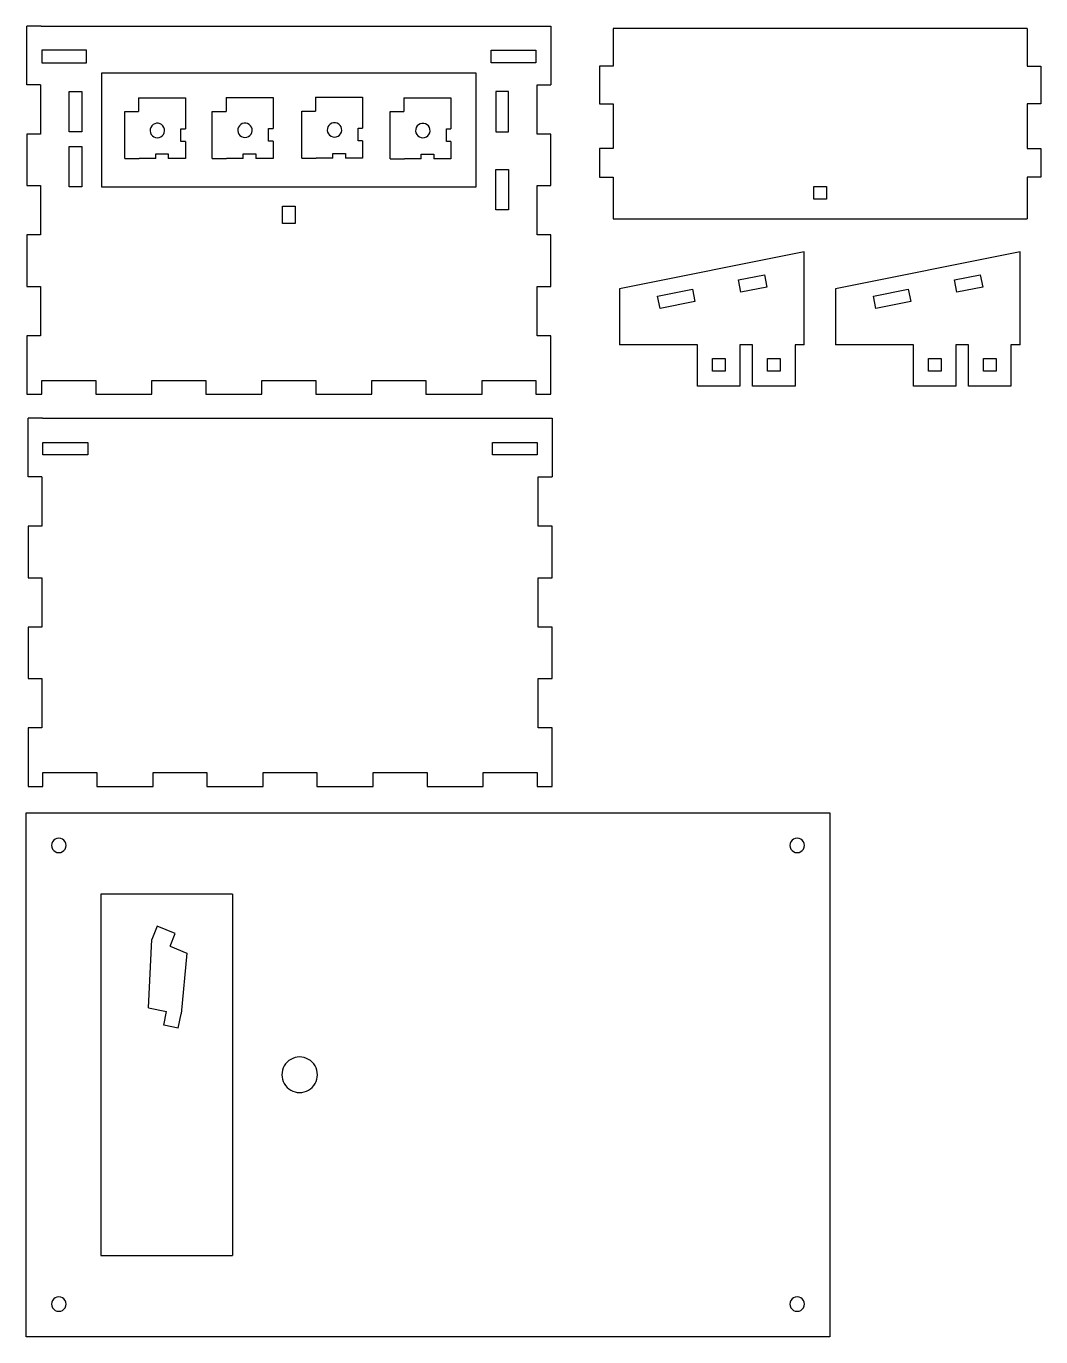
# Model space of a CAD drawing. Extents: x 5 to 414, y 5 to 586.
# Drawn here: x 5.3 to 226.6, y 5.4 to 291.1 of the extents above; entities that cross this region are included whole.
import ezdxf

# ---------------------------------------------------------------- set-up
doc = ezdxf.new("R2010")
doc.units = 0
for name, color, linetype in [('Enclosure___Bottom_contour', 7, 'CONTINUOUS'), ('Enclosure___Card_reader_Back_beam_contour', 7, 'CONTINUOUS'), ('Enclosure___Card_reader_Bottom_contour', 7, 'CONTINUOUS'), ('Enclosure___Card_reader_Left_contour', 7, 'CONTINUOUS'), ('Enclosure___Card_reader_Right_contour', 7, 'CONTINUOUS'), ('Enclosure___Lid_Nut_holder_pull_plate001_contour', 7, 'CONTINUOUS'), ('Enclosure___Lid_Nut_holder_pull_plate002_contour', 7, 'CONTINUOUS'), ('Enclosure___Lid_Nut_holder_pull_plate003_contour', 7, 'CONTINUOUS'), ('Enclosure___Lid_Nut_holder_pull_plate_contour', 7, 'CONTINUOUS'), ('Enclosure___Top_contour', 7, 'CONTINUOUS'), ('View001', 7, 'CONTINUOUS')]:
    doc.layers.add(name, color=color, linetype=linetype)

msp = doc.modelspace()

# ---------------------------------------------------------------- linework, layer by layer
at = {"layer": 'Enclosure___Bottom_contour', "color": 7}
for points in [[(8.608873, 291.115013), (5.483874, 291.115013)], [(5.483874, 278.365007), (5.483874, 291.115013)], [(8.608873, 291.115013), (116.608871, 291.115013)], [(116.608871, 291.115013), (119.733872, 291.115013), (119.733872, 278.365007)], [(106.733872, 285.865018), (116.483871, 285.865018)], [(106.733872, 283.115019), (106.733872, 285.865018)], [(116.483871, 285.865018), (116.483871, 283.115019)], [(116.483871, 283.115019), (106.733872, 283.115019)], [(8.483874, 278.365007), (5.483874, 278.365007)], [(8.483874, 278.365007), (8.483874, 267.615014)], [(116.733873, 278.365007), (119.733872, 278.365007)], [(116.733873, 267.615014), (116.733873, 278.365007)], [(14.733874, 276.865005), (17.483874, 276.865005)], [(14.733874, 268.114997), (14.733874, 276.865005)], [(17.483874, 276.865005), (17.483874, 268.114997)], [(5.483874, 267.615014), (5.483874, 256.365013)], [(8.483874, 267.615014), (5.483874, 267.615014)], [(17.483874, 268.114997), (14.733874, 268.114997)], [(119.733872, 267.615014), (116.733873, 267.615014)], [(119.733872, 256.365013), (119.733872, 267.615014)], [(14.733874, 256.115008), (14.733874, 264.865014)], [(14.733874, 264.865014), (17.483874, 264.865014)], [(17.483874, 264.865014), (17.483874, 256.115008)], [(107.733872, 259.865), (110.483872, 259.865)], [(107.733872, 251.115018), (107.733872, 259.865)], [(110.483872, 259.865), (110.483872, 251.115018)], [(5.483874, 256.365013), (8.483874, 256.365013)], [(8.483874, 256.365013), (8.483874, 245.615018)], [(17.483874, 256.115008), (14.733874, 256.115008)], [(116.733873, 256.365013), (119.733872, 256.365013)], [(116.733873, 245.615018), (116.733873, 256.365013)], [(61.233876, 248.115013), (61.233876, 251.865006)], [(61.233876, 251.865006), (63.983875, 251.865006)], [(63.983875, 251.865006), (63.983875, 248.115013)], [(110.483872, 251.115018), (107.733872, 251.115018)], [(63.983875, 248.115013), (61.233876, 248.115013)], [(5.483874, 245.615018), (5.483874, 234.365014)], [(8.483874, 245.615018), (5.483874, 245.615018)], [(119.733872, 245.615018), (116.733873, 245.615018)], [(119.733872, 234.365014), (119.733872, 245.615018)], [(5.483874, 234.365014), (8.483874, 234.365014)], [(8.483874, 234.365014), (8.483874, 223.61502)], [(116.733873, 234.365014), (119.733872, 234.365014)], [(116.733873, 223.61502), (116.733873, 234.365014)], [(5.483874, 223.61502), (5.483874, 210.865014)], [(8.483874, 223.61502), (5.483874, 223.61502)], [(119.733872, 223.61502), (116.733873, 223.61502)], [(119.733872, 210.865014), (119.733872, 223.61502)], [(8.733873, 213.865018), (20.483873, 213.865018)], [(8.733873, 210.865014), (8.733873, 213.865018)], [(20.483873, 213.865018), (20.483873, 210.865014)], [(32.733872, 213.865018), (44.483875, 213.865018)], [(32.733872, 210.865014), (32.733872, 213.865018)], [(44.483875, 213.865018), (44.483875, 210.865014)], [(56.733874, 213.865018), (68.483874, 213.865018)], [(56.733874, 210.865014), (56.733874, 213.865018)], [(68.483874, 213.865018), (68.483874, 210.865014)], [(80.733874, 213.865018), (92.483874, 213.865018)], [(80.733874, 210.865014), (80.733874, 213.865018)], [(92.483874, 213.865018), (92.483874, 210.865014)], [(104.733871, 213.865018), (116.483871, 213.865018)], [(104.733871, 210.865014), (104.733871, 213.865018)], [(116.483871, 213.865018), (116.483871, 210.865014)], [(5.483874, 210.865014), (8.733873, 210.865014)], [(20.483873, 210.865014), (32.733872, 210.865014)], [(44.483875, 210.865014), (56.733874, 210.865014)], [(68.483874, 210.865014), (80.733874, 210.865014)], [(92.483874, 210.865014), (104.733871, 210.865014)], [(116.483871, 210.865014), (119.733872, 210.865014)]]:
    msp.add_lwpolyline(points, dxfattribs=at)
for points in [[(18.483872, 285.865018), (8.733873, 285.865018), (8.733873, 283.115019), (18.483872, 283.115019)], [(103.483873, 256.115008), (103.483873, 280.865002), (21.733874, 280.865002), (21.733874, 256.115008)], [(110.483872, 268.114997), (110.483872, 276.865005), (107.733872, 276.865005), (107.733872, 268.114997)]]:
    msp.add_lwpolyline(points, close=True, dxfattribs=at)
at = {"layer": 'Enclosure___Card_reader_Back_beam_contour', "color": 7}
for points in [[(33.923613, 94.950082), (32.719415, 92.043081)], [(37.850112, 93.323082), (33.923613, 94.950082)], [(32.007209, 77.106082), (32.719415, 92.043081)], [(36.702111, 90.552082), (37.850112, 93.323082)], [(36.702111, 90.552082), (40.36741, 89.03408)], [(40.36741, 89.03408), (39.120403, 75.793081)], [(32.007209, 77.106082), (35.909419, 76.31208)], [(35.311302, 73.37208), (35.909419, 76.31208)], [(38.496118, 72.724081), (39.120403, 75.793081)], [(38.496118, 72.724081), (35.311302, 73.37208)]]:
    msp.add_lwpolyline(points, dxfattribs=at)
at = {"layer": 'Enclosure___Card_reader_Bottom_contour', "color": 7}
for points in [[(133.323166, 290.589577), (133.323166, 282.439564), (130.323167, 282.439564), (130.323167, 274.189564), (133.323166, 274.189564), (133.323166, 264.439569), (130.323167, 264.439569), (130.323167, 258.189582), (133.323166, 258.189582), (133.323166, 249.139562), (223.573163, 249.139562)], [(223.573163, 290.589577), (133.323166, 290.589577)], [(223.573163, 290.589577), (223.573163, 282.439564)], [(223.573163, 282.439564), (226.573162, 282.439564)], [(226.573162, 282.439564), (226.573162, 274.189564)], [(223.573163, 274.189564), (223.573163, 264.439569)], [(226.573162, 274.189564), (223.573163, 274.189564)], [(223.573163, 264.439569), (226.573162, 264.439569)], [(226.573162, 264.439569), (226.573162, 258.189582)], [(223.573163, 258.189582), (223.573163, 249.139562)], [(226.573162, 258.189582), (223.573163, 258.189582)]]:
    msp.add_lwpolyline(points, dxfattribs=at)
msp.add_lwpolyline([(179.823163, 256.139564), (179.823163, 253.389564), (177.073163, 253.389564), (177.073163, 256.139564)], close=True, dxfattribs=at)
at = {"layer": 'Enclosure___Card_reader_Left_contour', "color": 7}
for points in [[(174.977909, 241.9384), (134.727913, 233.888399)], [(174.977909, 238.785413), (174.977909, 241.9384)], [(174.977909, 235.785409), (174.977909, 238.785413)], [(160.650912, 235.817397), (166.28891, 236.945395)], [(161.189911, 233.121398), (160.650912, 235.817397)], [(166.28891, 236.945395), (166.827909, 234.248418)], [(174.977909, 221.660416), (174.977909, 235.785409)], [(134.727913, 233.888399), (134.727913, 230.785419)], [(142.999912, 232.287405), (150.599913, 233.80741)], [(143.538914, 229.590402), (142.999912, 232.287405)], [(150.599913, 233.80741), (151.138914, 231.110406)], [(166.827909, 234.248418), (161.189911, 233.121398)], [(134.727913, 230.785419), (134.727913, 227.785414)], [(151.138914, 231.110406), (143.538914, 229.590402)], [(134.727913, 227.785414), (134.727913, 221.660416)], [(174.977909, 221.660416), (172.977911, 221.660416), (172.977911, 212.660402), (163.727911, 212.660402), (163.727911, 221.660416), (160.977911, 221.660416), (160.977911, 212.660402), (151.727913, 212.660402), (151.727913, 221.660416), (134.727913, 221.660416)], [(154.977912, 215.910411), (154.977912, 218.660411)], [(154.977912, 218.660411), (157.727912, 218.660411)], [(157.727912, 218.660411), (157.727912, 215.910411)], [(166.977909, 215.910411), (166.977909, 218.660411)], [(166.977909, 218.660411), (169.727909, 218.660411)], [(169.727909, 218.660411), (169.727909, 215.910411)], [(157.727912, 215.910411), (154.977912, 215.910411)], [(169.727909, 215.910411), (166.977909, 215.910411)]]:
    msp.add_lwpolyline(points, dxfattribs=at)
at = {"layer": 'Enclosure___Card_reader_Right_contour', "color": 7}
for points in [[(222.065043, 241.9384), (181.815041, 233.888399)], [(222.065043, 238.785413), (222.065043, 241.9384)], [(222.065043, 235.785409), (222.065043, 238.785413)], [(207.738043, 235.817397), (213.376044, 236.945395)], [(208.277045, 233.121398), (207.738043, 235.817397)], [(213.376044, 236.945395), (213.915043, 234.248418)], [(222.065043, 221.660416), (222.065043, 235.785409)], [(181.815042, 233.888399), (181.815042, 230.785419)], [(190.087044, 232.287405), (197.687041, 233.80741)], [(190.627042, 229.590402), (190.087044, 232.287405)], [(197.687041, 233.80741), (198.226042, 231.110406)], [(213.915043, 234.248418), (208.277045, 233.121398)], [(181.815042, 230.785419), (181.815042, 227.785414)], [(198.226042, 231.110406), (190.627042, 229.590402)], [(181.815042, 227.785414), (181.815042, 221.660416)], [(222.065043, 221.660416), (220.065044, 221.660416), (220.065044, 212.660402), (210.815044, 212.660402), (210.815044, 221.660416), (208.065045, 221.660416), (208.065045, 212.660402), (198.815042, 212.660402), (198.815042, 221.660416), (181.815042, 221.660416)], [(202.065043, 215.910411), (202.065043, 218.660411)], [(202.065043, 218.660411), (204.815043, 218.660411)], [(204.815043, 218.660411), (204.815043, 215.910411)], [(214.065043, 215.910411), (214.065043, 218.660411)], [(214.065043, 218.660411), (216.815043, 218.660411)], [(216.815043, 218.660411), (216.815043, 215.910411)], [(204.815043, 215.910411), (202.065043, 215.910411)], [(216.815043, 215.910411), (214.065043, 215.910411)]]:
    msp.add_lwpolyline(points, dxfattribs=at)
at = {"layer": 'Enclosure___Lid_Nut_holder_pull_plate001_contour', "color": 7}
for points in [[(68.438437, 275.615219), (78.688422, 275.615219)], [(68.438437, 275.615219), (68.438437, 272.615214)], [(78.688422, 275.615219), (78.688422, 272.490199), (78.688422, 268.865223)], [(65.438433, 262.365204), (65.438433, 272.615214)], [(65.438433, 272.615214), (68.438437, 272.615214)], [(71.016326, 268.785213), (70.991455, 268.391222)], [(71.138325, 269.160207), (71.016326, 268.785213)], [(71.349833, 269.494217), (71.138325, 269.160207)], [(71.63762, 269.764224), (71.349833, 269.494217)], [(71.983616, 269.954222), (71.63762, 269.764224)], [(72.366018, 270.052223), (71.983616, 269.954222)], [(72.760829, 270.052223), (72.366018, 270.052223)], [(73.143232, 269.954222), (72.760829, 270.052223)], [(73.489122, 269.764224), (73.143232, 269.954222)], [(73.776935, 269.494217), (73.489121, 269.764224)], [(73.988523, 269.160207), (73.776935, 269.494217)], [(74.110522, 268.785213), (73.988523, 269.160207)], [(74.135313, 268.391222), (74.110443, 268.785213)], [(77.688429, 268.865223), (78.688422, 268.865223)], [(77.688429, 266.115223), (77.688429, 268.865223)], [(70.991534, 268.391222), (71.065538, 268.003211)], [(71.065538, 268.003211), (71.233628, 267.646208)], [(71.233628, 267.646208), (71.48522, 267.342202)], [(71.48522, 267.342202), (71.804625, 267.110215)], [(71.804625, 267.110215), (72.171735, 266.964218)], [(72.171735, 266.964218), (72.563424, 266.915217)], [(72.563424, 266.915217), (72.955139, 266.964218)], [(72.955139, 266.964218), (73.322116, 267.110215)], [(73.322116, 267.110215), (73.641521, 267.342202)], [(73.641521, 267.342202), (73.89322, 267.646208)], [(73.89322, 267.646208), (74.061336, 268.003211)], [(74.061336, 268.003211), (74.135313, 268.391222)], [(78.688422, 266.115223), (78.688422, 262.365204), (74.93843, 262.365204)], [(78.688422, 266.115223), (77.688429, 266.115223)], [(72.18843, 263.365223), (74.93843, 263.365223)], [(72.18843, 262.365204), (72.18843, 263.365223)], [(74.93843, 263.365223), (74.93843, 262.365204)], [(65.438433, 262.365204), (68.563427, 262.365204)], [(72.18843, 262.365204), (68.563427, 262.365204)]]:
    msp.add_lwpolyline(points, dxfattribs=at)
at = {"layer": 'Enclosure___Lid_Nut_holder_pull_plate002_contour', "color": 7}
for points in [[(48.902236, 275.552327), (59.152539, 275.552327)], [(48.902236, 275.552327), (48.902236, 272.552323)], [(59.152539, 275.552327), (59.152539, 272.427307), (59.152539, 268.802332)], [(45.902232, 262.302321), (45.902232, 272.552323)], [(45.902232, 272.552323), (48.902236, 272.552323)], [(51.480125, 268.722533), (51.455254, 268.32841)], [(51.602124, 269.097924), (51.480125, 268.722533)], [(51.813526, 269.431326), (51.602124, 269.097924)], [(52.101525, 269.701518), (51.813526, 269.431326)], [(52.447521, 269.891727), (52.101525, 269.701518)], [(52.829526, 269.989914), (52.447521, 269.891727)], [(53.224523, 269.989914), (52.829526, 269.989914)], [(53.606528, 269.891727), (53.224523, 269.989914)], [(53.952524, 269.701518), (53.606528, 269.891727)], [(54.240523, 269.431326), (53.952524, 269.701518)], [(54.452533, 269.097924), (54.240523, 269.431326)], [(54.574533, 268.722533), (54.452533, 269.097924)], [(54.599536, 268.32841), (54.5744, 268.722533)], [(58.152519, 268.802332), (59.152539, 268.802332)], [(58.152519, 266.052332), (58.152519, 268.802332)], [(51.455333, 268.32841), (51.529337, 267.94061)], [(51.529337, 267.94061), (51.697427, 267.583423)], [(51.697427, 267.583423), (51.949522, 267.279231)], [(51.949522, 267.279231), (52.26853, 267.047218)], [(52.26853, 267.047218), (52.635534, 266.901829)], [(52.635534, 266.901829), (53.027514, 266.852326)], [(53.027514, 266.852326), (53.418515, 266.901829)], [(53.418515, 266.901829), (53.785519, 267.047218)], [(53.785519, 267.047218), (54.105532, 267.279231)], [(54.105532, 267.279231), (54.357521, 267.583423)], [(54.357521, 267.583423), (54.525532, 267.94061)], [(54.525532, 267.94061), (54.599536, 268.32841)], [(59.152539, 266.052332), (59.152539, 262.302321), (55.40252, 262.302321)], [(59.152539, 266.052332), (58.152519, 266.052332)], [(52.65252, 263.30234), (55.40252, 263.30234)], [(52.65252, 262.302321), (52.65252, 263.30234)], [(55.40252, 263.30234), (55.40252, 262.302321)], [(45.902232, 262.302321), (49.027226, 262.302321)], [(52.65252, 262.302321), (49.027226, 262.302321)]]:
    msp.add_lwpolyline(points, dxfattribs=at)
at = {"layer": 'Enclosure___Lid_Nut_holder_pull_plate003_contour', "color": 7}
for points in [[(87.700202, 275.487372), (97.950192, 275.487372)], [(87.700202, 275.487372), (87.700202, 272.487368)], [(97.950192, 275.487372), (97.950192, 272.362378), (97.950192, 268.737376)], [(84.7002, 262.237355), (84.7002, 272.487368)], [(84.7002, 272.487368), (87.700202, 272.487368)], [(90.278098, 268.657366), (90.253307, 268.263375)], [(90.400098, 269.03236), (90.278098, 268.657366)], [(90.611598, 269.36637), (90.400098, 269.03236)], [(90.899398, 269.636378), (90.611598, 269.36637)], [(91.245399, 269.826375), (90.899398, 269.636378)], [(91.627799, 269.924377), (91.245399, 269.826375)], [(92.022599, 269.924377), (91.627799, 269.924377)], [(92.404999, 269.826375), (92.022599, 269.924377)], [(92.750997, 269.636378), (92.404999, 269.826375)], [(93.038798, 269.36637), (92.750997, 269.636378)], [(93.250298, 269.03236), (93.038798, 269.36637)], [(93.372297, 268.657366), (93.250298, 269.03236)], [(93.397099, 268.263375), (93.372308, 268.657366)], [(96.950199, 268.737376), (97.950192, 268.737376)], [(96.950199, 265.987377), (96.950199, 268.737376)], [(90.253299, 268.263375), (90.327297, 267.875364)], [(90.327297, 267.875364), (90.495398, 267.518362)], [(90.495398, 267.518362), (90.746998, 267.213376)], [(90.746998, 267.213376), (91.066398, 266.981363)], [(91.066398, 266.981363), (91.433499, 266.836372)], [(91.433499, 266.836372), (91.825199, 266.787371)], [(91.825199, 266.787371), (92.216899, 266.836372)], [(92.216899, 266.836372), (92.583997, 266.981363)], [(92.583997, 266.981363), (92.903397, 267.213376)], [(92.903397, 267.213376), (93.154997, 267.518362)], [(93.154997, 267.518362), (93.323098, 267.875364)], [(93.323098, 267.875364), (93.397099, 268.263375)], [(97.950192, 265.987377), (97.950192, 262.237355), (94.200197, 262.237355)], [(97.950192, 265.987377), (96.950199, 265.987377)], [(91.450197, 263.237374), (94.200197, 263.237374)], [(91.450197, 262.237355), (91.450197, 263.237374)], [(94.200197, 263.237374), (94.200197, 262.237355)], [(84.7002, 262.237355), (87.825202, 262.237355)], [(91.450197, 262.237355), (87.825202, 262.237355)]]:
    msp.add_lwpolyline(points, dxfattribs=at)
at = {"layer": 'Enclosure___Lid_Nut_holder_pull_plate_contour', "color": 7}
for points in [[(29.812385, 275.508936), (40.062399, 275.508936)], [(29.812385, 275.508936), (29.812385, 272.508931)], [(40.062399, 275.508936), (40.062399, 272.383942), (40.062399, 268.75894)], [(26.812407, 262.258953), (26.812407, 272.508931)], [(26.812407, 272.508931), (29.812385, 272.508931)], [(32.3903, 268.679935), (32.365429, 268.285944)], [(32.512299, 269.054929), (32.3903, 268.679935)], [(32.723886, 269.387934), (32.512299, 269.054929)], [(33.0117, 269.658947), (32.723886, 269.387934)], [(33.35759, 269.848944), (33.0117, 269.658947)], [(33.739992, 269.946946), (33.35759, 269.848944)], [(34.134803, 269.946946), (33.739992, 269.946946)], [(34.517206, 269.848944), (34.134803, 269.946946)], [(34.863201, 269.658947), (34.517206, 269.848944)], [(35.150991, 269.387934), (34.863201, 269.658947)], [(35.362499, 269.054929), (35.150991, 269.387934)], [(35.484499, 268.679935), (35.362499, 269.054929)], [(35.50929, 268.285944), (35.484419, 268.679935)], [(39.062406, 268.75894), (40.062399, 268.75894)], [(39.062406, 266.00894), (39.062406, 268.75894)], [(32.365482, 268.285944), (32.439486, 267.897933)], [(32.439486, 267.897933), (32.607602, 267.540931)], [(32.607602, 267.540931), (32.8593, 267.235945)], [(32.8593, 267.235945), (33.178705, 267.003932)], [(33.178705, 267.003932), (33.545682, 266.858941)], [(33.545682, 266.858941), (33.937398, 266.808934)], [(33.937398, 266.808934), (34.329087, 266.858941)], [(34.329087, 266.858941), (34.696196, 267.003932)], [(34.696196, 267.003932), (35.015604, 267.235945)], [(35.015604, 267.235945), (35.267196, 267.540931)], [(35.267196, 267.540931), (35.435286, 267.897933)], [(35.435286, 267.897933), (35.50929, 268.285944)], [(40.062399, 266.00894), (40.062399, 262.258953), (36.312406, 262.258953)], [(40.062399, 266.00894), (39.062406, 266.00894)], [(33.562404, 263.258946), (36.312406, 263.258946)], [(33.562404, 262.258953), (33.562404, 263.258946)], [(36.312406, 263.258946), (36.312406, 262.258953)], [(26.812407, 262.258953), (29.9374, 262.258953)], [(33.562404, 262.258953), (29.9374, 262.258953)]]:
    msp.add_lwpolyline(points, dxfattribs=at)
at = {"layer": 'Enclosure___Top_contour', "color": 7}
for points in [[(8.862889, 205.639382), (5.73789, 205.639382)], [(5.73789, 192.889375), (5.73789, 205.639382)], [(8.862889, 205.639382), (116.862886, 205.639382)], [(116.862886, 205.639382), (119.987888, 205.639382), (119.987888, 192.889375)], [(8.987889, 200.389387), (18.737888, 200.389387)], [(8.987889, 197.639387), (8.987889, 200.389387)], [(18.737888, 200.389387), (18.737888, 197.639387)], [(106.987888, 197.639387), (106.987888, 200.389387)], [(106.987888, 200.389387), (116.737887, 200.389387)], [(116.737887, 200.389387), (116.737887, 197.639387)], [(18.737888, 197.639387), (8.987889, 197.639387)], [(116.737887, 197.639387), (106.987888, 197.639387)], [(8.737889, 192.889375), (5.73789, 192.889375)], [(8.737889, 192.889375), (8.737889, 182.139381)], [(116.987889, 192.889375), (119.987888, 192.889375)], [(116.987889, 182.139381), (116.987889, 192.889375)], [(5.73789, 182.139381), (5.73789, 170.889377)], [(8.737889, 182.139381), (5.73789, 182.139381)], [(119.987888, 182.139381), (116.987889, 182.139381)], [(119.987888, 170.889377), (119.987888, 182.139381)], [(5.73789, 170.889377), (8.737889, 170.889377)], [(8.737889, 170.889377), (8.737889, 160.139383)], [(116.987889, 170.889377), (119.987888, 170.889377)], [(116.987889, 160.139383), (116.987889, 170.889377)], [(5.73789, 160.139383), (5.73789, 148.889379)], [(8.737889, 160.139383), (5.73789, 160.139383)], [(119.987888, 160.139383), (116.987889, 160.139383)], [(119.987888, 148.889379), (119.987888, 160.139383)], [(5.73789, 148.889379), (8.737889, 148.889379)], [(8.737889, 148.889379), (8.737889, 138.139384)], [(116.987889, 148.889379), (119.987888, 148.889379)], [(116.987889, 138.139384), (116.987889, 148.889379)], [(5.73789, 138.139384), (5.73789, 125.389378)], [(8.737889, 138.139384), (5.73789, 138.139384)], [(119.987888, 138.139384), (116.987889, 138.139384)], [(119.987888, 125.389378), (119.987888, 138.139384)], [(8.987889, 128.389383), (20.737889, 128.389383)], [(8.987889, 125.389378), (8.987889, 128.389383)], [(20.737889, 128.389383), (20.737889, 125.389378)], [(32.987888, 128.389383), (44.73789, 128.389383)], [(32.987888, 125.389378), (32.987888, 128.389383)], [(44.73789, 128.389383), (44.73789, 125.389378)], [(56.98789, 128.389383), (68.73789, 128.389383)], [(56.98789, 125.389378), (56.98789, 128.389383)], [(68.73789, 128.389383), (68.73789, 125.389378)], [(80.987892, 128.389383), (92.737887, 128.389383)], [(80.987892, 125.389378), (80.987892, 128.389383)], [(92.737887, 128.389383), (92.737887, 125.389378)], [(104.987889, 128.389383), (116.737887, 128.389383)], [(104.987889, 125.389378), (104.987889, 128.389383)], [(116.737887, 128.389383), (116.737887, 125.389378)], [(5.73789, 125.389378), (8.987889, 125.389378)], [(20.737889, 125.389378), (32.987888, 125.389378)], [(44.73789, 125.389378), (56.98789, 125.389378)], [(68.73789, 125.389378), (80.987892, 125.389378)], [(92.737887, 125.389378), (104.987889, 125.389378)], [(116.737887, 125.389378), (119.987888, 125.389378)]]:
    msp.add_lwpolyline(points, dxfattribs=at)
at = {"layer": 'View001', "color": 7}
for points in [[(5.331464, 119.658154), (180.581464, 119.658154)], [(5.331464, 5.408155), (5.331464, 119.658154)], [(180.581464, 119.658154), (180.581464, 5.408155)], [(50.331465, 101.908158), (21.581463, 101.908158)], [(21.581463, 101.908158), (21.581463, 23.158151)], [(50.331465, 101.908158), (50.331465, 23.158151)], [(21.581463, 23.158151), (50.331465, 23.158151)], [(180.581464, 5.408155), (5.331464, 5.408155)]]:
    msp.add_lwpolyline(points, dxfattribs=at)
for points in [[(12.456465, 114.108148)], [(173.456462, 114.108148)], [(64.956465, 66.408165)], [(12.456465, 14.108158)], [(173.456462, 14.108158)]]:
    msp.add_lwpolyline(points, close=True, dxfattribs=at)
for points in [[(11.090612, 113.321295), (10.808768, 112.83366), (10.808768, 112.232639), (11.090612, 111.745004)], [(12.456465, 114.108148), (11.89324, 114.108948), (11.372456, 113.80893), (11.090612, 113.321295)], [(11.090612, 111.745004), (11.372456, 111.257369), (11.89324, 110.957351), (12.456465, 110.958151)], [(13.822319, 113.321295), (13.540475, 113.80893), (13.019691, 114.108948), (12.456465, 114.108148)], [(12.456465, 110.958151), (13.019691, 110.957351), (13.540475, 111.257369), (13.822319, 111.745004)], [(13.822319, 111.745004), (14.104163, 112.232639), (14.104163, 112.83366), (13.822319, 113.321295)], [(172.090609, 113.321295), (171.808765, 112.83366), (171.808765, 112.232639), (172.090609, 111.745004)], [(173.456462, 114.108148), (172.893237, 114.108948), (172.372453, 113.80893), (172.090609, 113.321295)], [(172.090609, 111.745004), (172.372453, 111.257369), (172.893237, 110.957351), (173.456462, 110.958151)], [(174.822316, 113.321295), (174.540472, 113.80893), (174.019688, 114.108948), (173.456462, 114.108148)], [(173.456462, 110.958151), (174.019688, 110.957351), (174.540472, 111.257369), (174.822316, 111.745004)], [(174.822316, 111.745004), (175.10416, 112.232639), (175.10416, 112.83366), (174.822316, 113.321295)], [(64.956465, 66.408165), (63.572058, 66.408165), (62.292813, 65.669593), (61.60061, 64.470661)], [(68.312321, 64.470661), (67.620117, 65.669593), (66.340872, 66.408165), (64.956465, 66.408165)], [(61.60061, 64.470661), (60.908406, 63.271729), (60.908406, 61.794585), (61.60061, 60.595653)], [(68.312321, 60.595653), (69.004524, 61.794585), (69.004524, 63.271729), (68.312321, 64.470661)], [(61.60061, 60.595653), (62.292813, 59.396721), (63.572058, 58.658149), (64.956465, 58.658149)], [(64.956465, 58.658149), (66.340872, 58.658149), (67.620117, 59.396721), (68.312321, 60.595653)], [(11.090612, 13.321305), (10.808768, 12.83367), (10.808768, 12.232648), (11.090612, 11.745014)], [(12.456465, 14.108158), (11.89324, 14.108957), (11.372456, 13.808939), (11.090612, 13.321305)], [(11.090612, 11.745014), (11.372456, 11.257379), (11.89324, 10.957361), (12.456465, 10.958161)], [(13.822319, 13.321305), (13.540475, 13.808939), (13.019691, 14.108957), (12.456465, 14.108158)], [(12.456465, 10.958161), (13.019691, 10.957361), (13.540475, 11.257379), (13.822319, 11.745014)], [(13.822319, 11.745014), (14.104163, 12.232648), (14.104163, 12.83367), (13.822319, 13.321305)], [(172.090609, 13.321305), (171.808765, 12.83367), (171.808765, 12.232648), (172.090609, 11.745014)], [(173.456462, 14.108158), (172.893237, 14.108957), (172.372453, 13.808939), (172.090609, 13.321305)], [(172.090609, 11.745014), (172.372453, 11.257379), (172.893237, 10.957361), (173.456462, 10.958161)], [(174.822316, 13.321305), (174.540472, 13.808939), (174.019688, 14.108957), (173.456462, 14.108158)], [(173.456462, 10.958161), (174.019688, 10.957361), (174.540472, 11.257379), (174.822316, 11.745014)], [(174.822316, 11.745014), (175.10416, 12.232648), (175.10416, 12.83367), (174.822316, 13.321305)]]:
    msp.add_open_spline(points, degree=3, dxfattribs=at)

doc.saveas('drawing.dxf')
